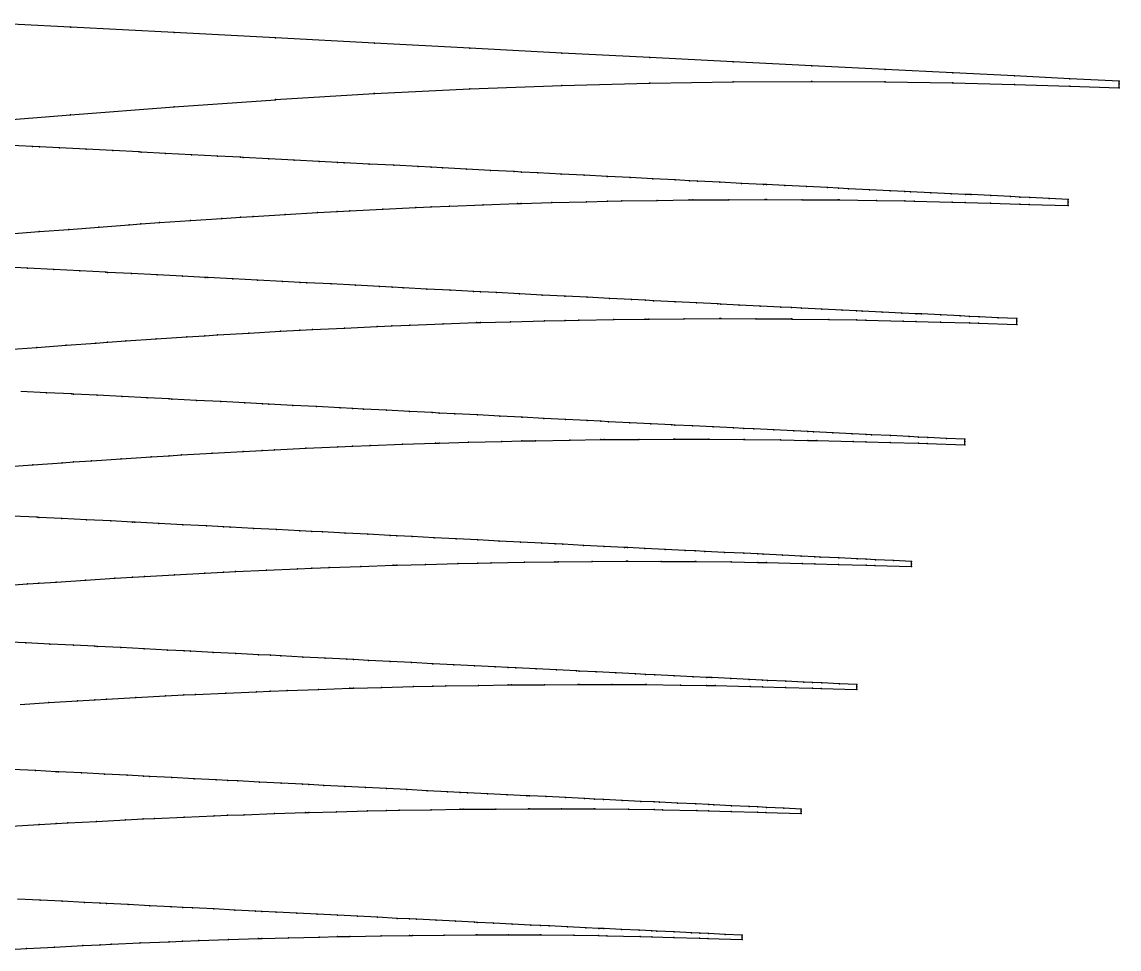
# Model space of a CAD drawing. Extents: x 0 to 4.67, y -4.5 to 1.66.
# Drawn here: x 1.291 to 1.92, y -3.496 to -2.965 of the extents above; entities that cross this region are included whole.
import ezdxf

# ---------------------------------------------------------------- set-up
doc = ezdxf.new("R2010")
doc.units = 0
doc.layers.get('0').update_dxf_attribs({"linetype": 'CONTINUOUS'})

msp = doc.modelspace()

# ---------------------------------------------------------------- linework, layer by layer
at = {"color": 4}
for points in [[(1.25881, -3.023), (1.31907, -3.01816), (1.31911, -3.01816), (1.37839, -3.0136), (1.37844, -3.0136), (1.43645, -3.00954), (1.43651, -3.00953), (1.49298, -3.00609), (1.49304, -3.00608), (1.54772, -3.00334), (1.54777, -3.00334), (1.60037, -3.00135), (1.60043, -3.00135), (1.65072, -3.00002), (1.65076, -3.00002), (1.69849, -2.99927), (1.69854, -2.99927), (1.74348, -2.99904), (1.74353, -2.99904), (1.78546, -2.99929), (1.78551, -2.99929), (1.82422, -2.99992), (1.82427, -2.99992), (1.85959, -3.0008), (1.85966, -3.0008), (1.89139, -3.00177), (1.89146, -3.00177), (1.91956, -3.00267), (1.91956, -3.00052), (1.91956, -2.99891), (1.89146, -2.99753), (1.85966, -2.99597), (1.82429, -2.99424), (1.82427, -2.99424), (1.78552, -2.99233), (1.78551, -2.99233), (1.74355, -2.99023), (1.74353, -2.99022), (1.69856, -2.98793), (1.69854, -2.98793), (1.65078, -2.98546), (1.65076, -2.98546), (1.60044, -2.98283), (1.60043, -2.98283), (1.54779, -2.98004), (1.54777, -2.98004), (1.49305, -2.97713), (1.49304, -2.97713), (1.43652, -2.97412), (1.43651, -2.97412), (1.37846, -2.97107), (1.37844, -2.97107), (1.31914, -2.96801), (1.31911, -2.96801), (1.25883, -2.96499)], [(1.28432, -3.08644), (1.3011, -3.08512), (1.30114, -3.08512), (1.31806, -3.08385), (1.33521, -3.08256), (1.35254, -3.08126), (1.35935, -3.08075), (1.37006, -3.08001), (1.38776, -3.0788), (1.40564, -3.07758), (1.41632, -3.07685), (1.42372, -3.07641), (1.44197, -3.07532), (1.46041, -3.07422), (1.47179, -3.07354), (1.47904, -3.07318), (1.49785, -3.07226), (1.51684, -3.07132), (1.5255, -3.0709), (1.53602, -3.07051), (1.55539, -3.06979), (1.57494, -3.06906), (1.57716, -3.06898), (1.59467, -3.06852), (1.61459, -3.06801), (1.62656, -3.0677), (1.63469, -3.06757), (1.65498, -3.06726), (1.67344, -3.06697), (1.67546, -3.06696), (1.69611, -3.06685), (1.71696, -3.06674), (1.71758, -3.06674), (1.73798, -3.06685), (1.75877, -3.06696), (1.7592, -3.06697), (1.78059, -3.06731), (1.79681, -3.06757), (1.80218, -3.0677), (1.82394, -3.06823), (1.83151, -3.06841), (1.8459, -3.06885), (1.86272, -3.06935), (1.86803, -3.06952), (1.89035, -3.07023), (1.89035, -3.0682), (1.89035, -3.06667), (1.87944, -3.06614), (1.86843, -3.06561), (1.86278, -3.06533), (1.85731, -3.06507), (1.84609, -3.06452), (1.83477, -3.06397), (1.83158, -3.06381), (1.82334, -3.06341), (1.81181, -3.06285), (1.80018, -3.06229), (1.79688, -3.06213), (1.78844, -3.06171), (1.7766, -3.06113), (1.76466, -3.06055), (1.75884, -3.06026), (1.75261, -3.05995), (1.74046, -3.05934), (1.72821, -3.05873), (1.71765, -3.05821), (1.71585, -3.05811), (1.70339, -3.05748), (1.69083, -3.05685), (1.67817, -3.0562), (1.67351, -3.05597), (1.6654, -3.05555), (1.65253, -3.05489), (1.63955, -3.05422), (1.62663, -3.05356), (1.62647, -3.05355), (1.61329, -3.05287), (1.60001, -3.05218), (1.58662, -3.05148), (1.57723, -3.05099), (1.57313, -3.05078), (1.55954, -3.05006), (1.54584, -3.04934), (1.53204, -3.04862), (1.52557, -3.04828), (1.51813, -3.04789), (1.50413, -3.04715), (1.49002, -3.0464), (1.4758, -3.04565), (1.47186, -3.04545), (1.46149, -3.0449), (1.44707, -3.04414), (1.43255, -3.04337), (1.41792, -3.0426), (1.41638, -3.04252), (1.40319, -3.04184), (1.38836, -3.04106), (1.37342, -3.04029), (1.35942, -3.03956), (1.35838, -3.0395), (1.34324, -3.03873), (1.328, -3.03795), (1.31265, -3.03717), (1.30121, -3.03658), (1.2972, -3.03639), (1.28164, -3.03562)], [(1.28309, -3.15269), (1.29968, -3.15148), (1.3165, -3.15025), (1.33349, -3.14901), (1.34017, -3.14852), (1.35067, -3.14782), (1.36803, -3.14666), (1.38558, -3.1455), (1.39604, -3.1448), (1.4033, -3.14437), (1.4212, -3.14333), (1.43929, -3.14228), (1.45045, -3.14163), (1.45756, -3.14128), (1.476, -3.14039), (1.49463, -3.1395), (1.50313, -3.13909), (1.51344, -3.13871), (1.53243, -3.13802), (1.55161, -3.13731), (1.55379, -3.13724), (1.57096, -3.13679), (1.5905, -3.13629), (1.60224, -3.13599), (1.61021, -3.13586), (1.63011, -3.13555), (1.64821, -3.13526), (1.65019, -3.13525), (1.67045, -3.13513), (1.69089, -3.13502), (1.69151, -3.13502), (1.71152, -3.13511), (1.7319, -3.13521), (1.73232, -3.13522), (1.7533, -3.13553), (1.76921, -3.13577), (1.77447, -3.1359), (1.79582, -3.13641), (1.80324, -3.13659), (1.81735, -3.13701), (1.83384, -3.1375), (1.83906, -3.13767), (1.86095, -3.13836), (1.86095, -3.13645), (1.86095, -3.135), (1.85025, -3.13448), (1.83945, -3.13396), (1.83391, -3.13369), (1.82854, -3.13343), (1.81754, -3.13289), (1.80643, -3.13235), (1.80331, -3.1322), (1.79523, -3.13181), (1.78392, -3.13126), (1.77251, -3.13071), (1.76927, -3.13055), (1.761, -3.13014), (1.74939, -3.12957), (1.73767, -3.129), (1.73197, -3.12872), (1.72586, -3.12841), (1.71394, -3.12782), (1.70193, -3.12722), (1.69157, -3.12671), (1.68981, -3.12662), (1.67759, -3.126), (1.66527, -3.12537), (1.65285, -3.12474), (1.64828, -3.12451), (1.64033, -3.12411), (1.6277, -3.12346), (1.61498, -3.1228), (1.6023, -3.12215), (1.60215, -3.12215), (1.58922, -3.12148), (1.5762, -3.1208), (1.56307, -3.12012), (1.55385, -3.11964), (1.54983, -3.11943), (1.5365, -3.11873), (1.52307, -3.11803), (1.50953, -3.11732), (1.50319, -3.11699), (1.4959, -3.11661), (1.48216, -3.11589), (1.46832, -3.11516), (1.45438, -3.11443), (1.45051, -3.11423), (1.44034, -3.11369), (1.4262, -3.11295), (1.41196, -3.11221), (1.39761, -3.11146), (1.39611, -3.11138), (1.38317, -3.11071), (1.36862, -3.10996), (1.35397, -3.1092), (1.34024, -3.10849), (1.33923, -3.10844), (1.32438, -3.10769), (1.30942, -3.10693), (1.29437, -3.10617), (1.28315, -3.10561)], [(1.28105, -3.2199), (1.29753, -3.21874), (1.31419, -3.21755), (1.32074, -3.21709), (1.33103, -3.21642), (1.34805, -3.21532), (1.36524, -3.2142), (1.3755, -3.21354), (1.38261, -3.21313), (1.40016, -3.21213), (1.41789, -3.21113), (1.42882, -3.21051), (1.43579, -3.21018), (1.45387, -3.20932), (1.47213, -3.20846), (1.48046, -3.20807), (1.49057, -3.2077), (1.50918, -3.20703), (1.52797, -3.20636), (1.53011, -3.20628), (1.54694, -3.20585), (1.56609, -3.20536), (1.5776, -3.20507), (1.58542, -3.20494), (1.60492, -3.20463), (1.62266, -3.20435), (1.6246, -3.20434), (1.64446, -3.20421), (1.66449, -3.20409), (1.66509, -3.20409), (1.6847, -3.20416), (1.70469, -3.20425), (1.7051, -3.20426), (1.72566, -3.20454), (1.74125, -3.20477), (1.74641, -3.20489), (1.76733, -3.20538), (1.77461, -3.20556), (1.78843, -3.20596), (1.8046, -3.20645), (1.80971, -3.20661), (1.83117, -3.20728), (1.83117, -3.20548), (1.83117, -3.20412), (1.82068, -3.20361), (1.81009, -3.2031), (1.80467, -3.20284), (1.79941, -3.20258), (1.78862, -3.20206), (1.77774, -3.20153), (1.77467, -3.20138), (1.76675, -3.201), (1.75567, -3.20046), (1.74449, -3.19991), (1.74131, -3.19976), (1.7332, -3.19936), (1.72182, -3.1988), (1.71034, -3.19824), (1.70475, -3.19797), (1.69876, -3.19767), (1.68708, -3.19709), (1.67531, -3.1965), (1.66516, -3.196), (1.66343, -3.19591), (1.65145, -3.1953), (1.63938, -3.19469), (1.6272, -3.19408), (1.62272, -3.19385), (1.61493, -3.19345), (1.60256, -3.19282), (1.59008, -3.19218), (1.57766, -3.19154), (1.57751, -3.19153), (1.56484, -3.19088), (1.55207, -3.19022), (1.5392, -3.18955), (1.53018, -3.18909), (1.52624, -3.18888), (1.51317, -3.1882), (1.5, -3.18751), (1.48674, -3.18682), (1.48052, -3.1865), (1.47337, -3.18612), (1.45991, -3.18542), (1.44634, -3.18471), (1.43268, -3.184), (1.42889, -3.1838), (1.41892, -3.18328), (1.40506, -3.18256), (1.3911, -3.18183), (1.37704, -3.18111), (1.37556, -3.18103), (1.36288, -3.18038), (1.34862, -3.17965), (1.33427, -3.17891), (1.32081, -3.17822), (1.31981, -3.17817), (1.30526, -3.17744), (1.2906, -3.17671)], [(1.27808, -3.28813), (1.29439, -3.287), (1.30081, -3.28656), (1.31088, -3.28593), (1.32755, -3.28488), (1.34438, -3.28381), (1.35443, -3.28318), (1.36139, -3.28279), (1.37858, -3.28184), (1.39594, -3.28088), (1.40665, -3.28028), (1.41347, -3.27997), (1.43118, -3.27915), (1.44906, -3.27832), (1.45721, -3.27795), (1.46711, -3.2776), (1.48534, -3.27695), (1.50374, -3.2763), (1.50583, -3.27622), (1.52232, -3.2758), (1.54107, -3.27533), (1.55234, -3.27504), (1.55999, -3.27492), (1.57909, -3.27461), (1.59646, -3.27433), (1.59836, -3.27432), (1.61781, -3.27419), (1.63743, -3.27406), (1.63802, -3.27406), (1.65722, -3.27412), (1.67679, -3.27419), (1.67719, -3.2742), (1.69733, -3.27446), (1.71259, -3.27468), (1.71765, -3.27479), (1.73814, -3.27526), (1.74526, -3.27543), (1.7588, -3.27582), (1.77463, -3.27629), (1.77964, -3.27645), (1.80065, -3.2771), (1.80065, -3.27542), (1.80065, -3.27414), (1.79038, -3.27364), (1.78001, -3.27314), (1.7747, -3.27288), (1.76955, -3.27263), (1.75898, -3.27212), (1.74832, -3.2716), (1.74532, -3.27146), (1.73757, -3.27108), (1.72671, -3.27056), (1.71576, -3.27002), (1.71266, -3.26987), (1.70472, -3.26948), (1.69357, -3.26894), (1.68233, -3.26839), (1.67685, -3.26812), (1.67099, -3.26783), (1.65955, -3.26726), (1.64802, -3.26668), (1.63808, -3.26619), (1.63639, -3.2661), (1.62466, -3.26551), (1.61284, -3.26492), (1.60091, -3.26431), (1.59653, -3.26409), (1.58889, -3.2637), (1.57678, -3.26308), (1.56456, -3.26246), (1.5524, -3.26184), (1.55225, -3.26183), (1.53985, -3.26119), (1.52734, -3.26054), (1.51474, -3.25989), (1.5059, -3.25944), (1.50204, -3.25924), (1.48924, -3.25857), (1.47635, -3.2579), (1.46336, -3.25723), (1.45727, -3.25691), (1.45027, -3.25655), (1.43709, -3.25586), (1.4238, -3.25517), (1.41042, -3.25448), (1.40671, -3.25429), (1.39695, -3.25378), (1.38338, -3.25308), (1.3697, -3.25237), (1.35594, -3.25166), (1.35449, -3.25159), (1.34207, -3.25096), (1.32811, -3.25025), (1.31405, -3.24953), (1.30087, -3.24887), (1.29989, -3.24882), (1.28564, -3.24811)], [(1.29028, -3.35603), (1.30658, -3.35503), (1.32305, -3.35402), (1.33288, -3.35342), (1.3397, -3.35305), (1.35651, -3.35214), (1.37349, -3.35123), (1.38397, -3.35066), (1.39065, -3.35036), (1.40797, -3.34958), (1.42547, -3.34879), (1.43344, -3.34843), (1.44313, -3.34809), (1.46096, -3.34746), (1.47897, -3.34684), (1.48102, -3.34677), (1.49714, -3.34636), (1.51549, -3.34589), (1.52651, -3.34562), (1.534, -3.34549), (1.55269, -3.34519), (1.56969, -3.34492), (1.57155, -3.3449), (1.59057, -3.34477), (1.60977, -3.34464), (1.61034, -3.34463), (1.62913, -3.34468), (1.64828, -3.34474), (1.64867, -3.34474), (1.66838, -3.34498), (1.68331, -3.34518), (1.68825, -3.34529), (1.7083, -3.34573), (1.71527, -3.3459), (1.72852, -3.34628), (1.74401, -3.34674), (1.74891, -3.34689), (1.76946, -3.34752), (1.76946, -3.34595), (1.76946, -3.34475), (1.75941, -3.34427), (1.74927, -3.34378), (1.74407, -3.34353), (1.73903, -3.34328), (1.7287, -3.34278), (1.71827, -3.34228), (1.71533, -3.34214), (1.70774, -3.34177), (1.69713, -3.34125), (1.68641, -3.34074), (1.68337, -3.34059), (1.6756, -3.34021), (1.6647, -3.33967), (1.6537, -3.33914), (1.64834, -3.33887), (1.6426, -3.33859), (1.63141, -3.33803), (1.62013, -3.33747), (1.61041, -3.33699), (1.60875, -3.3369), (1.59728, -3.33633), (1.58571, -3.33574), (1.57404, -3.33515), (1.56975, -3.33494), (1.56228, -3.33456), (1.55043, -3.33395), (1.53848, -3.33334), (1.52658, -3.33274), (1.52643, -3.33273), (1.51429, -3.3321), (1.50206, -3.33147), (1.48973, -3.33084), (1.48108, -3.3304), (1.4773, -3.3302), (1.46478, -3.32955), (1.45217, -3.3289), (1.43946, -3.32824), (1.4335, -3.32794), (1.42665, -3.32758), (1.41375, -3.32691), (1.40076, -3.32624), (1.38767, -3.32557), (1.38403, -3.32538), (1.37448, -3.32489), (1.3612, -3.32421), (1.34783, -3.32352), (1.33436, -3.32283), (1.33294, -3.32276), (1.32079, -3.32215), (1.30713, -3.32146), (1.29338, -3.32077), (1.28048, -3.32012)], [(1.28503, -3.42587), (1.30113, -3.42491), (1.31074, -3.42434), (1.3174, -3.42399), (1.33383, -3.42312), (1.35043, -3.42225), (1.36067, -3.42171), (1.36719, -3.42142), (1.38413, -3.42067), (1.40122, -3.41992), (1.40902, -3.41958), (1.41849, -3.41925), (1.43592, -3.41865), (1.45352, -3.41805), (1.45552, -3.41798), (1.47128, -3.41758), (1.48921, -3.41713), (1.49999, -3.41687), (1.50731, -3.41674), (1.52557, -3.41644), (1.54219, -3.41618), (1.544, -3.41616), (1.5626, -3.41602), (1.58136, -3.41588), (1.58192, -3.41588), (1.60029, -3.41591), (1.619, -3.41595), (1.61938, -3.41596), (1.63864, -3.41617), (1.65324, -3.41637), (1.65807, -3.41646), (1.67766, -3.41689), (1.68448, -3.41705), (1.69742, -3.41742), (1.71256, -3.41787), (1.71735, -3.41801), (1.73744, -3.41862), (1.73744, -3.41716), (1.73744, -3.41604), (1.72762, -3.41557), (1.7177, -3.41509), (1.71262, -3.41484), (1.7077, -3.41461), (1.6976, -3.41412), (1.6874, -3.41363), (1.68453, -3.41349), (1.67712, -3.41313), (1.66674, -3.41263), (1.65627, -3.41212), (1.6533, -3.41198), (1.6457, -3.41161), (1.63504, -3.41108), (1.62429, -3.41056), (1.61906, -3.4103), (1.61345, -3.41002), (1.60251, -3.40948), (1.59149, -3.40893), (1.58198, -3.40846), (1.58036, -3.40838), (1.56915, -3.40782), (1.55784, -3.40725), (1.54644, -3.40667), (1.54225, -3.40646), (1.53495, -3.40609), (1.52336, -3.4055), (1.51168, -3.40491), (1.50005, -3.40431), (1.49991, -3.40431), (1.48804, -3.4037), (1.47609, -3.40309), (1.46403, -3.40247), (1.45558, -3.40204), (1.45189, -3.40184), (1.43965, -3.40121), (1.42732, -3.40058), (1.4149, -3.39994), (1.40908, -3.39964), (1.40239, -3.3993), (1.38978, -3.39865), (1.37708, -3.398), (1.36428, -3.39734), (1.36073, -3.39716), (1.3514, -3.39668), (1.33842, -3.39602), (1.32534, -3.39535), (1.31218, -3.39469), (1.3108, -3.39462), (1.29892, -3.39402), (1.28557, -3.39335)], [(1.28731, -3.49626), (1.29381, -3.49593), (1.30984, -3.4951), (1.32603, -3.49428), (1.33603, -3.49377), (1.34239, -3.49349), (1.35891, -3.49278), (1.37559, -3.49206), (1.3832, -3.49173), (1.39244, -3.49142), (1.40944, -3.49084), (1.42661, -3.49027), (1.42857, -3.4902), (1.44394, -3.48981), (1.46144, -3.48938), (1.47195, -3.48912), (1.47909, -3.489), (1.49691, -3.4887), (1.51312, -3.48844), (1.51489, -3.48843), (1.53304, -3.48828), (1.55134, -3.48814), (1.55189, -3.48814), (1.56981, -3.48815), (1.58806, -3.48818), (1.58844, -3.48819), (1.60723, -3.48838), (1.62147, -3.48856), (1.62618, -3.48865), (1.6453, -3.48906), (1.65195, -3.48922), (1.66458, -3.48957), (1.67935, -3.49), (1.68402, -3.49014), (1.70362, -3.49073), (1.70362, -3.48938), (1.70362, -3.48834), (1.69404, -3.48787), (1.68437, -3.48741), (1.67941, -3.48717), (1.6746, -3.48694), (1.66475, -3.48647), (1.6548, -3.48599), (1.652, -3.48585), (1.64477, -3.4855), (1.63464, -3.48501), (1.62442, -3.48452), (1.62153, -3.48438), (1.61412, -3.48402), (1.60372, -3.48351), (1.59323, -3.483), (1.58812, -3.48275), (1.58265, -3.48248), (1.57198, -3.48195), (1.56122, -3.48141), (1.55195, -3.48095), (1.55037, -3.48088), (1.53943, -3.48033), (1.5284, -3.47977), (1.51727, -3.47921), (1.51318, -3.47901), (1.50606, -3.47865), (1.49475, -3.47807), (1.48336, -3.47749), (1.47201, -3.47692), (1.47187, -3.47691), (1.4603, -3.47632), (1.44863, -3.47572), (1.43687, -3.47512), (1.42862, -3.4747), (1.42503, -3.47452), (1.41309, -3.4739), (1.40106, -3.47329), (1.38894, -3.47267), (1.38326, -3.47238), (1.37673, -3.47204), (1.36443, -3.47141), (1.35203, -3.47078), (1.33955, -3.47014), (1.33608, -3.46997), (1.32698, -3.46951), (1.31432, -3.46886), (1.30156, -3.46822), (1.28872, -3.46758)]]:
    msp.add_lwpolyline(points, dxfattribs=at)
at = {"color": 2}
for p in [(1.31911, -2.96801, 53.0213), (1.31914, -2.96801, 53.0213), (1.37844, -2.97107, 53.0213), (1.37846, -2.97107, 53.0213), (1.43651, -2.97412, 53.0213), (1.43652, -2.97412, 53.0213), (1.49304, -2.97713, 53.0213), (1.49305, -2.97713, 53.0213), (1.54777, -2.98004, 53.0213), (1.54779, -2.98004, 53.0213), (1.60043, -2.98283, 53.0213), (1.60044, -2.98283, 53.0213), (1.65076, -2.98546, 53.0213), (1.65078, -2.98546, 53.0213), (1.69854, -2.98793, 53.0213), (1.69856, -2.98793, 53.0213), (1.74353, -2.99022, 53.0213), (1.74355, -2.99023, 53.0213), (1.78551, -2.99233, 53.0213), (1.78552, -2.99233, 53.0213), (1.82427, -2.99424, 53.0213), (1.82429, -2.99424, 53.0213), (1.85966, -2.99597, 53.0213), (1.54772, -3.00334, 53.0213), (1.54777, -3.00334, 53.0213), (1.60037, -3.00135, 53.0213), (1.60043, -3.00135, 53.0213), (1.65072, -3.00002, 53.0213), (1.65076, -3.00002, 53.0213), (1.69849, -2.99927, 53.0213), (1.69854, -2.99927, 53.0213), (1.74348, -2.99904, 53.0213), (1.74353, -2.99904, 53.0213), (1.78546, -2.99929, 53.0213), (1.78551, -2.99929, 53.0213), (1.82422, -2.99992, 53.0213), (1.82427, -2.99992, 53.0213), (1.85959, -3.0008, 53.0213), (1.85966, -3.0008, 53.0213), (1.89139, -3.00177, 53.0213), (1.89146, -2.99753, 53.0213), (1.89146, -3.00177, 53.0213), (1.91956, -2.99891, 53.0213), (1.91956, -3.00052, 53.0213), (1.91956, -3.00267, 53.0213), (1.43645, -3.00954, 53.0213), (1.43651, -3.00953, 53.0213), (1.49298, -3.00609, 53.0213), (1.49304, -3.00608, 53.0213), (1.37839, -3.0136, 53.0213), (1.37844, -3.0136, 53.0213), (1.31907, -3.01816, 53.0213), (1.31911, -3.01816, 53.0213), (1.2972, -3.03639, 54.1774), (1.30121, -3.03658, 54.1774), (1.31265, -3.03717, 54.1774), (1.328, -3.03795, 54.1774), (1.34324, -3.03873, 54.1774), (1.35838, -3.0395, 54.1774), (1.35942, -3.03956, 54.1774), (1.37342, -3.04029, 54.1774), (1.38836, -3.04106, 54.1774), (1.40319, -3.04184, 54.1774), (1.41638, -3.04252, 54.1774), (1.41792, -3.0426, 54.1774), (1.43255, -3.04337, 54.1774), (1.44707, -3.04414, 54.1774), (1.46149, -3.0449, 54.1774), (1.47186, -3.04545, 54.1774), (1.4758, -3.04565, 54.1774), (1.49002, -3.0464, 54.1774), (1.50413, -3.04715, 54.1774), (1.51813, -3.04789, 54.1774), (1.52557, -3.04828, 54.1774), (1.53204, -3.04862, 54.1774), (1.54584, -3.04934, 54.1774), (1.55954, -3.05006, 54.1774), (1.57313, -3.05078, 54.1774), (1.57723, -3.05099, 54.1774), (1.58662, -3.05148, 54.1774), (1.60001, -3.05218, 54.1774), (1.61329, -3.05287, 54.1774), (1.62647, -3.05355, 54.1774), (1.62663, -3.05356, 54.1774), (1.63955, -3.05422, 54.1774), (1.65253, -3.05489, 54.1774), (1.6654, -3.05555, 54.1774), (1.67351, -3.05597, 54.1774), (1.67817, -3.0562, 54.1774), (1.69083, -3.05685, 54.1774), (1.70339, -3.05748, 54.1774), (1.71585, -3.05811, 54.1774), (1.71765, -3.05821, 54.1774), (1.72821, -3.05873, 54.1774), (1.74046, -3.05934, 54.1774), (1.75261, -3.05995, 54.1774), (1.75884, -3.06026, 54.1774), (1.76466, -3.06055, 54.1774), (1.7766, -3.06113, 54.1774), (1.78844, -3.06171, 54.1774), (1.79688, -3.06213, 54.1774), (1.80018, -3.06229, 54.1774), (1.81181, -3.06285, 54.1774), (1.82334, -3.06341, 54.1774), (1.83158, -3.06381, 54.1774), (1.83477, -3.06397, 54.1774), (1.84609, -3.06452, 54.1774), (1.85731, -3.06507, 54.1774), (1.86278, -3.06533, 54.1774), (1.86843, -3.06561, 54.1774), (1.87944, -3.06614, 54.1774), (1.49785, -3.07226, 54.1774), (1.51684, -3.07132, 54.1774), (1.5255, -3.0709, 54.1774), (1.53602, -3.07051, 54.1774), (1.55539, -3.06979, 54.1774), (1.57494, -3.06906, 54.1774), (1.57716, -3.06898, 54.1774), (1.59467, -3.06852, 54.1774), (1.61459, -3.06801, 54.1774), (1.62656, -3.0677, 54.1774), (1.63469, -3.06757, 54.1774), (1.65498, -3.06726, 54.1774), (1.67344, -3.06697, 54.1774), (1.67546, -3.06696, 54.1774), (1.69611, -3.06685, 54.1774), (1.71696, -3.06674, 54.1774), (1.71758, -3.06674, 54.1774), (1.73798, -3.06685, 54.1774), (1.75877, -3.06696, 54.1774), (1.7592, -3.06697, 54.1774), (1.78059, -3.06731, 54.1774), (1.79681, -3.06757, 54.1774), (1.80218, -3.0677, 54.1774), (1.82394, -3.06823, 54.1774), (1.83151, -3.06841, 54.1774), (1.8459, -3.06885, 54.1774), (1.86272, -3.06935, 54.1774), (1.86803, -3.06952, 54.1774), (1.89035, -3.06667, 54.1774), (1.89035, -3.0682, 54.1774), (1.89035, -3.07023, 54.1774), (1.38776, -3.0788, 54.1774), (1.40564, -3.07758, 54.1774), (1.41632, -3.07685, 54.1774), (1.42372, -3.07641, 54.1774), (1.44197, -3.07532, 54.1774), (1.46041, -3.07422, 54.1774), (1.47179, -3.07354, 54.1774), (1.47904, -3.07318, 54.1774), (1.3011, -3.08512, 54.1774), (1.30114, -3.08512, 54.1774), (1.31806, -3.08385, 54.1774), (1.33521, -3.08256, 54.1774), (1.35254, -3.08126, 54.1774), (1.35935, -3.08075, 54.1774), (1.37006, -3.08001, 54.1774), (1.29437, -3.10617, 55.346), (1.30942, -3.10693, 55.346), (1.32438, -3.10769, 55.346), (1.33923, -3.10844, 55.346), (1.34024, -3.10849, 55.346), (1.35397, -3.1092, 55.346), (1.36862, -3.10996, 55.346), (1.38317, -3.11071, 55.346), (1.39611, -3.11138, 55.346), (1.39761, -3.11146, 55.346), (1.41196, -3.11221, 55.346), (1.4262, -3.11295, 55.346), (1.44034, -3.11369, 55.346), (1.45051, -3.11423, 55.346), (1.45438, -3.11443, 55.346), (1.46832, -3.11516, 55.346), (1.48216, -3.11589, 55.346), (1.4959, -3.11661, 55.346), (1.50319, -3.11699, 55.346), (1.50953, -3.11732, 55.346), (1.52307, -3.11803, 55.346), (1.5365, -3.11873, 55.346), (1.54983, -3.11943, 55.346), (1.55385, -3.11964, 55.346), (1.56307, -3.12012, 55.346), (1.5762, -3.1208, 55.346), (1.58922, -3.12148, 55.346), (1.60215, -3.12215, 55.346), (1.6023, -3.12215, 55.346), (1.61498, -3.1228, 55.346), (1.6277, -3.12346, 55.346), (1.64033, -3.12411, 55.346), (1.64828, -3.12451, 55.346), (1.65285, -3.12474, 55.346), (1.66527, -3.12537, 55.346), (1.67759, -3.126, 55.346), (1.68981, -3.12662, 55.346), (1.69157, -3.12671, 55.346), (1.70193, -3.12722, 55.346), (1.71394, -3.12782, 55.346), (1.72586, -3.12841, 55.346), (1.73197, -3.12872, 55.346), (1.73767, -3.129, 55.346), (1.64821, -3.13526, 55.346), (1.65019, -3.13525, 55.346), (1.67045, -3.13513, 55.346), (1.69089, -3.13502, 55.346), (1.69151, -3.13502, 55.346), (1.71152, -3.13511, 55.346), (1.7319, -3.13521, 55.346), (1.73232, -3.13522, 55.346), (1.74939, -3.12957, 55.346), (1.761, -3.13014, 55.346), (1.76927, -3.13055, 55.346), (1.77251, -3.13071, 55.346), (1.78392, -3.13126, 55.346), (1.79523, -3.13181, 55.346), (1.80331, -3.1322, 55.346), (1.80643, -3.13235, 55.346), (1.81754, -3.13289, 55.346), (1.82854, -3.13343, 55.346), (1.83391, -3.13369, 55.346), (1.83945, -3.13396, 55.346), (1.85025, -3.13448, 55.346), (1.86095, -3.135, 55.346), (1.45045, -3.14163, 55.346), (1.45756, -3.14128, 55.346), (1.476, -3.14039, 55.346), (1.49463, -3.1395, 55.346), (1.50313, -3.13909, 55.346), (1.51344, -3.13871, 55.346), (1.53243, -3.13802, 55.346), (1.55161, -3.13731, 55.346), (1.55379, -3.13724, 55.346), (1.57096, -3.13679, 55.346), (1.5905, -3.13629, 55.346), (1.60224, -3.13599, 55.346), (1.61021, -3.13586, 55.346), (1.63011, -3.13555, 55.346), (1.7533, -3.13553, 55.346), (1.76921, -3.13577, 55.346), (1.77447, -3.1359, 55.346), (1.79582, -3.13641, 55.346), (1.80324, -3.13659, 55.346), (1.81735, -3.13701, 55.346), (1.83384, -3.1375, 55.346), (1.83906, -3.13767, 55.346), (1.86095, -3.13645, 55.346), (1.86095, -3.13836, 55.346), (1.35067, -3.14782, 55.346), (1.36803, -3.14666, 55.346), (1.38558, -3.1455, 55.346), (1.39604, -3.1448, 55.346), (1.4033, -3.14437, 55.346), (1.4212, -3.14333, 55.346), (1.43929, -3.14228, 55.346), (1.29968, -3.15148, 55.346), (1.3165, -3.15025, 55.346), (1.33349, -3.14901, 55.346), (1.34017, -3.14852, 55.346), (1.30526, -3.17744, 56.527), (1.31981, -3.17817, 56.527), (1.32081, -3.17822, 56.527), (1.33427, -3.17891, 56.527), (1.34862, -3.17965, 56.527), (1.36288, -3.18038, 56.527), (1.37556, -3.18103, 56.527), (1.37704, -3.18111, 56.527), (1.3911, -3.18183, 56.527), (1.40506, -3.18256, 56.527), (1.41892, -3.18328, 56.527), (1.42889, -3.1838, 56.527), (1.43268, -3.184, 56.527), (1.44634, -3.18471, 56.527), (1.45991, -3.18542, 56.527), (1.47337, -3.18612, 56.527), (1.48052, -3.1865, 56.527), (1.48674, -3.18682, 56.527), (1.5, -3.18751, 56.527), (1.51317, -3.1882, 56.527), (1.52624, -3.18888, 56.527), (1.53018, -3.18909, 56.527), (1.5392, -3.18955, 56.527), (1.55207, -3.19022, 56.527), (1.56484, -3.19088, 56.527), (1.57751, -3.19153, 56.527), (1.57766, -3.19154, 56.527), (1.59008, -3.19218, 56.527), (1.60256, -3.19282, 56.527), (1.61493, -3.19345, 56.527), (1.62272, -3.19385, 56.527), (1.6272, -3.19408, 56.527), (1.63938, -3.19469, 56.527), (1.65145, -3.1953, 56.527), (1.66343, -3.19591, 56.527), (1.66516, -3.196, 56.527), (1.67531, -3.1965, 56.527), (1.68708, -3.19709, 56.527), (1.69876, -3.19767, 56.527), (1.70475, -3.19797, 56.527), (1.71034, -3.19824, 56.527), (1.62266, -3.20435, 56.527), (1.6246, -3.20434, 56.527), (1.64446, -3.20421, 56.527), (1.66449, -3.20409, 56.527), (1.66509, -3.20409, 56.527), (1.6847, -3.20416, 56.527), (1.70469, -3.20425, 56.527), (1.7051, -3.20426, 56.527), (1.72182, -3.1988, 56.527), (1.72566, -3.20454, 56.527), (1.7332, -3.19936, 56.527), (1.74131, -3.19976, 56.527), (1.74449, -3.19991, 56.527), (1.75567, -3.20046, 56.527), (1.76675, -3.201, 56.527), (1.77467, -3.20138, 56.527), (1.77774, -3.20153, 56.527), (1.78862, -3.20206, 56.527), (1.79941, -3.20258, 56.527), (1.80467, -3.20284, 56.527), (1.81009, -3.2031, 56.527), (1.82068, -3.20361, 56.527), (1.83117, -3.20412, 56.527), (1.42882, -3.21051, 56.527), (1.43579, -3.21018, 56.527), (1.45387, -3.20932, 56.527), (1.47213, -3.20846, 56.527), (1.48046, -3.20807, 56.527), (1.49057, -3.2077, 56.527), (1.50918, -3.20703, 56.527), (1.52797, -3.20636, 56.527), (1.53011, -3.20628, 56.527), (1.54694, -3.20585, 56.527), (1.56609, -3.20536, 56.527), (1.5776, -3.20507, 56.527), (1.58542, -3.20494, 56.527), (1.60492, -3.20463, 56.527), (1.74125, -3.20477, 56.527), (1.74641, -3.20489, 56.527), (1.76733, -3.20538, 56.527), (1.77461, -3.20556, 56.527), (1.78843, -3.20596, 56.527), (1.8046, -3.20645, 56.527), (1.80971, -3.20661, 56.527), (1.83117, -3.20548, 56.527), (1.83117, -3.20728, 56.527), (1.32074, -3.21709, 56.527), (1.33103, -3.21642, 56.527), (1.34805, -3.21532, 56.527), (1.36524, -3.2142, 56.527), (1.3755, -3.21354, 56.527), (1.38261, -3.21313, 56.527), (1.40016, -3.21213, 56.527), (1.41789, -3.21113, 56.527), (1.29753, -3.21874, 56.527), (1.31419, -3.21755, 56.527), (1.29989, -3.24882, 57.7205), (1.30087, -3.24887, 57.7205), (1.31405, -3.24953, 57.7205), (1.32811, -3.25025, 57.7205), (1.34207, -3.25096, 57.7205), (1.35449, -3.25159, 57.7205), (1.35594, -3.25166, 57.7205), (1.3697, -3.25237, 57.7205), (1.38338, -3.25308, 57.7205), (1.39695, -3.25378, 57.7205), (1.40671, -3.25429, 57.7205), (1.41042, -3.25448, 57.7205), (1.4238, -3.25517, 57.7205), (1.43709, -3.25586, 57.7205), (1.45027, -3.25655, 57.7205), (1.45727, -3.25691, 57.7205), (1.46336, -3.25723, 57.7205), (1.47635, -3.2579, 57.7205), (1.48924, -3.25857, 57.7205), (1.50204, -3.25924, 57.7205), (1.5059, -3.25944, 57.7205), (1.51474, -3.25989, 57.7205), (1.52734, -3.26054, 57.7205), (1.53985, -3.26119, 57.7205), (1.55225, -3.26183, 57.7205), (1.5524, -3.26184, 57.7205), (1.56456, -3.26246, 57.7205), (1.57678, -3.26308, 57.7205), (1.58889, -3.2637, 57.7205), (1.59653, -3.26409, 57.7205), (1.60091, -3.26431, 57.7205), (1.61284, -3.26492, 57.7205), (1.62466, -3.26551, 57.7205), (1.63639, -3.2661, 57.7205), (1.63808, -3.26619, 57.7205), (1.64802, -3.26668, 57.7205), (1.65955, -3.26726, 57.7205), (1.67099, -3.26783, 57.7205), (1.67685, -3.26812, 57.7205), (1.68233, -3.26839, 57.7205), (1.69357, -3.26894, 57.7205), (1.70472, -3.26948, 57.7205), (1.71266, -3.26987, 57.7205), (1.71576, -3.27002, 57.7205), (1.72671, -3.27056, 57.7205), (1.73757, -3.27108, 57.7205), (1.74532, -3.27146, 57.7205), (1.74832, -3.2716, 57.7205), (1.75898, -3.27212, 57.7205), (1.76955, -3.27263, 57.7205), (1.7747, -3.27288, 57.7205), (1.78001, -3.27314, 57.7205), (1.79038, -3.27364, 57.7205), (1.41347, -3.27997, 57.7205), (1.43118, -3.27915, 57.7205), (1.44906, -3.27832, 57.7205), (1.45721, -3.27795, 57.7205), (1.46711, -3.2776, 57.7205), (1.48534, -3.27695, 57.7205), (1.50374, -3.2763, 57.7205), (1.50583, -3.27622, 57.7205), (1.52232, -3.2758, 57.7205), (1.54107, -3.27533, 57.7205), (1.55234, -3.27504, 57.7205), (1.55999, -3.27492, 57.7205), (1.57909, -3.27461, 57.7205), (1.59646, -3.27433, 57.7205), (1.59836, -3.27432, 57.7205), (1.61781, -3.27419, 57.7205), (1.63743, -3.27406, 57.7205), (1.63802, -3.27406, 57.7205), (1.65722, -3.27412, 57.7205), (1.67679, -3.27419, 57.7205), (1.67719, -3.2742, 57.7205), (1.69733, -3.27446, 57.7205), (1.71259, -3.27468, 57.7205), (1.71765, -3.27479, 57.7205), (1.73814, -3.27526, 57.7205), (1.74526, -3.27543, 57.7205), (1.7588, -3.27582, 57.7205), (1.77463, -3.27629, 57.7205), (1.77964, -3.27645, 57.7205), (1.80065, -3.27414, 57.7205), (1.80065, -3.27542, 57.7205), (1.80065, -3.2771, 57.7205), (1.31088, -3.28593, 57.7205), (1.32755, -3.28488, 57.7205), (1.34438, -3.28381, 57.7205), (1.35443, -3.28318, 57.7205), (1.36139, -3.28279, 57.7205), (1.37858, -3.28184, 57.7205), (1.39594, -3.28088, 57.7205), (1.40665, -3.28028, 57.7205), (1.29439, -3.287, 57.7205), (1.30081, -3.28656, 57.7205), (1.29338, -3.32077, 58.9265), (1.30713, -3.32146, 58.9265), (1.32079, -3.32215, 58.9265), (1.33294, -3.32276, 58.9265), (1.33436, -3.32283, 58.9265), (1.34783, -3.32352, 58.9265), (1.3612, -3.32421, 58.9265), (1.37448, -3.32489, 58.9265), (1.38403, -3.32538, 58.9265), (1.38767, -3.32557, 58.9265), (1.40076, -3.32624, 58.9265), (1.41375, -3.32691, 58.9265), (1.42665, -3.32758, 58.9265), (1.4335, -3.32794, 58.9265), (1.43946, -3.32824, 58.9265), (1.45217, -3.3289, 58.9265), (1.46478, -3.32955, 58.9265), (1.4773, -3.3302, 58.9265), (1.48108, -3.3304, 58.9265), (1.48973, -3.33084, 58.9265), (1.50206, -3.33147, 58.9265), (1.51429, -3.3321, 58.9265), (1.52643, -3.33273, 58.9265), (1.52658, -3.33274, 58.9265), (1.53848, -3.33334, 58.9265), (1.55043, -3.33395, 58.9265), (1.56228, -3.33456, 58.9265), (1.56975, -3.33494, 58.9265), (1.57404, -3.33515, 58.9265), (1.58571, -3.33574, 58.9265), (1.59728, -3.33633, 58.9265), (1.60875, -3.3369, 58.9265), (1.61041, -3.33699, 58.9265), (1.62013, -3.33747, 58.9265), (1.63141, -3.33803, 58.9265), (1.6426, -3.33859, 58.9265), (1.64834, -3.33887, 58.9265), (1.6537, -3.33914, 58.9265), (1.6647, -3.33967, 58.9265), (1.6756, -3.34021, 58.9265), (1.68337, -3.34059, 58.9265), (1.68641, -3.34074, 58.9265), (1.69713, -3.34125, 58.9265), (1.70774, -3.34177, 58.9265), (1.71533, -3.34214, 58.9265), (1.71827, -3.34228, 58.9265), (1.7287, -3.34278, 58.9265), (1.42547, -3.34879, 58.9265), (1.43344, -3.34843, 58.9265), (1.44313, -3.34809, 58.9265), (1.46096, -3.34746, 58.9265), (1.47897, -3.34684, 58.9265), (1.48102, -3.34677, 58.9265), (1.49714, -3.34636, 58.9265), (1.51549, -3.34589, 58.9265), (1.52651, -3.34562, 58.9265), (1.534, -3.34549, 58.9265), (1.55269, -3.34519, 58.9265), (1.56969, -3.34492, 58.9265), (1.57155, -3.3449, 58.9265), (1.59057, -3.34477, 58.9265), (1.60977, -3.34464, 58.9265), (1.61034, -3.34463, 58.9265), (1.62913, -3.34468, 58.9265), (1.64828, -3.34474, 58.9265), (1.64867, -3.34474, 58.9265), (1.66838, -3.34498, 58.9265), (1.68331, -3.34518, 58.9265), (1.68825, -3.34529, 58.9265), (1.7083, -3.34573, 58.9265), (1.71527, -3.3459, 58.9265), (1.72852, -3.34628, 58.9265), (1.73903, -3.34328, 58.9265), (1.74401, -3.34674, 58.9265), (1.74407, -3.34353, 58.9265), (1.74891, -3.34689, 58.9265), (1.74927, -3.34378, 58.9265), (1.75941, -3.34427, 58.9265), (1.76946, -3.34475, 58.9265), (1.76946, -3.34595, 58.9265), (1.76946, -3.34752, 58.9265), (1.30658, -3.35503, 58.9265), (1.32305, -3.35402, 58.9265), (1.33288, -3.35342, 58.9265), (1.3397, -3.35305, 58.9265), (1.35651, -3.35214, 58.9265), (1.37349, -3.35123, 58.9265), (1.38397, -3.35066, 58.9265), (1.39065, -3.35036, 58.9265), (1.40797, -3.34958, 58.9265), (1.29892, -3.39402, 60.1449), (1.3108, -3.39462, 60.1449), (1.31218, -3.39469, 60.1449), (1.32534, -3.39535, 60.1449), (1.33842, -3.39602, 60.1449), (1.3514, -3.39668, 60.1449), (1.36073, -3.39716, 60.1449), (1.36428, -3.39734, 60.1449), (1.37708, -3.398, 60.1449), (1.38978, -3.39865, 60.1449), (1.40239, -3.3993, 60.1449), (1.40908, -3.39964, 60.1449), (1.4149, -3.39994, 60.1449), (1.42732, -3.40058, 60.1449), (1.43965, -3.40121, 60.1449), (1.45189, -3.40184, 60.1449), (1.45558, -3.40204, 60.1449), (1.46403, -3.40247, 60.1449), (1.47609, -3.40309, 60.1449), (1.48804, -3.4037, 60.1449), (1.49991, -3.40431, 60.1449), (1.50005, -3.40431, 60.1449), (1.51168, -3.40491, 60.1449), (1.52336, -3.4055, 60.1449), (1.53495, -3.40609, 60.1449), (1.54225, -3.40646, 60.1449), (1.54644, -3.40667, 60.1449), (1.55784, -3.40725, 60.1449), (1.56915, -3.40782, 60.1449), (1.58036, -3.40838, 60.1449), (1.58198, -3.40846, 60.1449), (1.59149, -3.40893, 60.1449), (1.60251, -3.40948, 60.1449), (1.61345, -3.41002, 60.1449), (1.61906, -3.4103, 60.1449), (1.62429, -3.41056, 60.1449), (1.63504, -3.41108, 60.1449), (1.6457, -3.41161, 60.1449), (1.45352, -3.41805, 60.1449), (1.45552, -3.41798, 60.1449), (1.47128, -3.41758, 60.1449), (1.48921, -3.41713, 60.1449), (1.49999, -3.41687, 60.1449), (1.50731, -3.41674, 60.1449), (1.52557, -3.41644, 60.1449), (1.54219, -3.41618, 60.1449), (1.544, -3.41616, 60.1449), (1.5626, -3.41602, 60.1449), (1.58136, -3.41588, 60.1449), (1.58192, -3.41588, 60.1449), (1.60029, -3.41591, 60.1449), (1.619, -3.41595, 60.1449), (1.61938, -3.41596, 60.1449), (1.63864, -3.41617, 60.1449), (1.65324, -3.41637, 60.1449), (1.6533, -3.41198, 60.1449), (1.65627, -3.41212, 60.1449), (1.65807, -3.41646, 60.1449), (1.66674, -3.41263, 60.1449), (1.67712, -3.41313, 60.1449), (1.67766, -3.41689, 60.1449), (1.68448, -3.41705, 60.1449), (1.68453, -3.41349, 60.1449), (1.6874, -3.41363, 60.1449), (1.69742, -3.41742, 60.1449), (1.6976, -3.41412, 60.1449), (1.7077, -3.41461, 60.1449), (1.71256, -3.41787, 60.1449), (1.71262, -3.41484, 60.1449), (1.71735, -3.41801, 60.1449), (1.7177, -3.41509, 60.1449), (1.72762, -3.41557, 60.1449), (1.73744, -3.41604, 60.1449), (1.73744, -3.41716, 60.1449), (1.31074, -3.42434, 60.1449), (1.3174, -3.42399, 60.1449), (1.33383, -3.42312, 60.1449), (1.35043, -3.42225, 60.1449), (1.36067, -3.42171, 60.1449), (1.36719, -3.42142, 60.1449), (1.38413, -3.42067, 60.1449), (1.40122, -3.41992, 60.1449), (1.40902, -3.41958, 60.1449), (1.41849, -3.41925, 60.1449), (1.43592, -3.41865, 60.1449), (1.73744, -3.41862, 60.1449), (1.30113, -3.42491, 60.1449), (1.30156, -3.46822, 61.3758), (1.31432, -3.46886, 61.3758), (1.32698, -3.46951, 61.3758), (1.33608, -3.46997, 61.3758), (1.33955, -3.47014, 61.3758), (1.35203, -3.47078, 61.3758), (1.36443, -3.47141, 61.3758), (1.37673, -3.47204, 61.3758), (1.38326, -3.47238, 61.3758), (1.38894, -3.47267, 61.3758), (1.40106, -3.47329, 61.3758), (1.41309, -3.4739, 61.3758), (1.42503, -3.47452, 61.3758), (1.42862, -3.4747, 61.3758), (1.43687, -3.47512, 61.3758), (1.44863, -3.47572, 61.3758), (1.4603, -3.47632, 61.3758), (1.47187, -3.47691, 61.3758), (1.47201, -3.47692, 61.3758), (1.48336, -3.47749, 61.3758), (1.49475, -3.47807, 61.3758), (1.50606, -3.47865, 61.3758), (1.51318, -3.47901, 61.3758), (1.51727, -3.47921, 61.3758), (1.5284, -3.47977, 61.3758), (1.53943, -3.48033, 61.3758), (1.55037, -3.48088, 61.3758), (1.55195, -3.48095, 61.3758), (1.56122, -3.48141, 61.3758), (1.57198, -3.48195, 61.3758), (1.58265, -3.48248, 61.3758), (1.58812, -3.48275, 61.3758), (1.59323, -3.483, 61.3758), (1.60372, -3.48351, 61.3758), (1.61412, -3.48402, 61.3758), (1.62153, -3.48438, 61.3758), (1.62442, -3.48452, 61.3758), (1.63464, -3.48501, 61.3758), (1.64477, -3.4855, 61.3758), (1.652, -3.48585, 61.3758), (1.6548, -3.48599, 61.3758), (1.66475, -3.48647, 61.3758), (1.6746, -3.48694, 61.3758), (1.67941, -3.48717, 61.3758), (1.34239, -3.49349, 61.3758), (1.35891, -3.49278, 61.3758), (1.37559, -3.49206, 61.3758), (1.3832, -3.49173, 61.3758), (1.39244, -3.49142, 61.3758), (1.40944, -3.49084, 61.3758), (1.42661, -3.49027, 61.3758), (1.42857, -3.4902, 61.3758), (1.44394, -3.48981, 61.3758), (1.46144, -3.48938, 61.3758), (1.47195, -3.48912, 61.3758), (1.47909, -3.489, 61.3758), (1.49691, -3.4887, 61.3758), (1.51312, -3.48844, 61.3758), (1.51489, -3.48843, 61.3758), (1.53304, -3.48828, 61.3758), (1.55134, -3.48814, 61.3758), (1.55189, -3.48814, 61.3758), (1.56981, -3.48815, 61.3758), (1.58806, -3.48818, 61.3758), (1.58844, -3.48819, 61.3758), (1.60723, -3.48838, 61.3758), (1.62147, -3.48856, 61.3758), (1.62618, -3.48865, 61.3758), (1.6453, -3.48906, 61.3758), (1.65195, -3.48922, 61.3758), (1.66458, -3.48957, 61.3758), (1.67935, -3.49, 61.3758), (1.68402, -3.49014, 61.3758), (1.68437, -3.48741, 61.3758), (1.69404, -3.48787, 61.3758), (1.70362, -3.48834, 61.3758), (1.70362, -3.48938, 61.3758), (1.70362, -3.49073, 61.3758), (1.29381, -3.49593, 61.3758), (1.30984, -3.4951, 61.3758), (1.32603, -3.49428, 61.3758), (1.33603, -3.49377, 61.3758)]:
    msp.add_point(p, dxfattribs=at)

doc.saveas('drawing.dxf')
